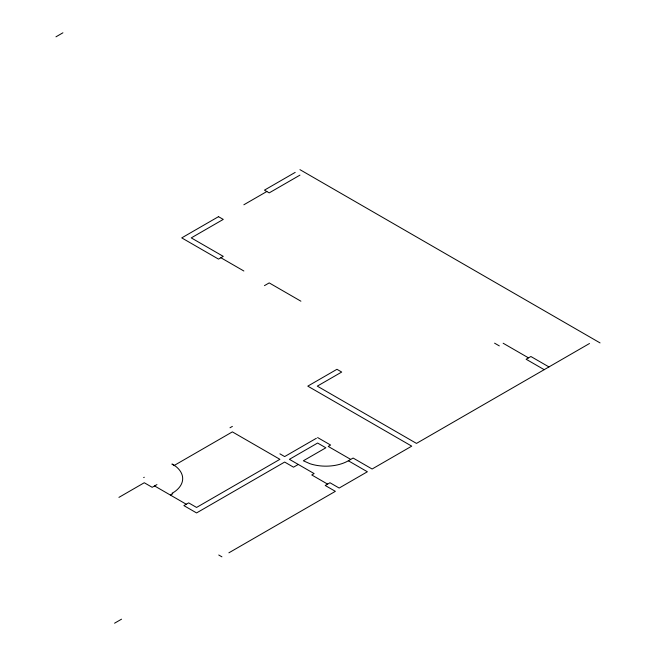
<?xml version="1.0" encoding="UTF-8"?>
<svg xmlns="http://www.w3.org/2000/svg" width="656" height="656" viewBox="0 0 656 656"><rect width="100%" height="100%" fill="white"/><g stroke="black" fill="none" stroke-linecap="round" stroke-linejoin="round"><path stroke-width="0.98" d="M55.949 36.826L62.919 32.8M295.192 172.389L264.458 190.133L269.206 192.88L299.948 175.136M243.86 204.77L266.828 191.511M264.458 285.639L269.206 282.9L300.899 301.194M143.68 477.593L144.271 477.248M229.994 427.761L232.372 426.392M118.925 497.379L144.271 482.742L152.2 487.31L156.948 484.571M170.421 495.091L172.799 493.714L172.003 493.263L174.537 491.795A36.031 20.803 0 0 0 175.906 466.482L171.921 464.03L174.381 465.358L232.372 431.878L279.907 459.323L196.562 507.441L188.641 502.865L183.885 505.612L196.562 512.926L284.655 462.062L293.527 467.187L298.283 464.44M316.348 438.282L284.655 456.576L279.907 453.829M327.598 484.112L311.756 474.96L314.126 473.591L289.411 459.323L317.611 443.038L325.852 447.794L303.351 460.783L309.944 463.702A31.816 18.368 0 0 0 348.352 460.783L353.108 458.044L372.116 469.015L411.73 446.146L307.787 386.138L336.946 369.303L341.702 372.05L317.299 386.138L416.486 443.407L589.506 343.506M228.887 552.811L335.364 491.336L325.22 485.481L329.976 482.742L339.16 488.048L367.368 471.762L348.352 460.783M114.57 623.2L121.54 619.174M299.948 169.65L600.051 342.908M548.949 366.925L530.884 356.503L526.128 359.242L544.193 369.672M503.152 343.236L528.506 357.873M494.575 343.162L499.323 345.901M220.883 257.742L243.86 271.002M317.611 437.552L330.608 445.047L328.23 446.424L350.419 459.233M154.57 485.94L186.263 504.234M218.743 555.009L221.917 556.837M218.505 216.669L181.745 237.89L218.505 259.112L223.261 256.365L191.249 237.89L223.261 219.407L218.505 216.669"/></g></svg>
